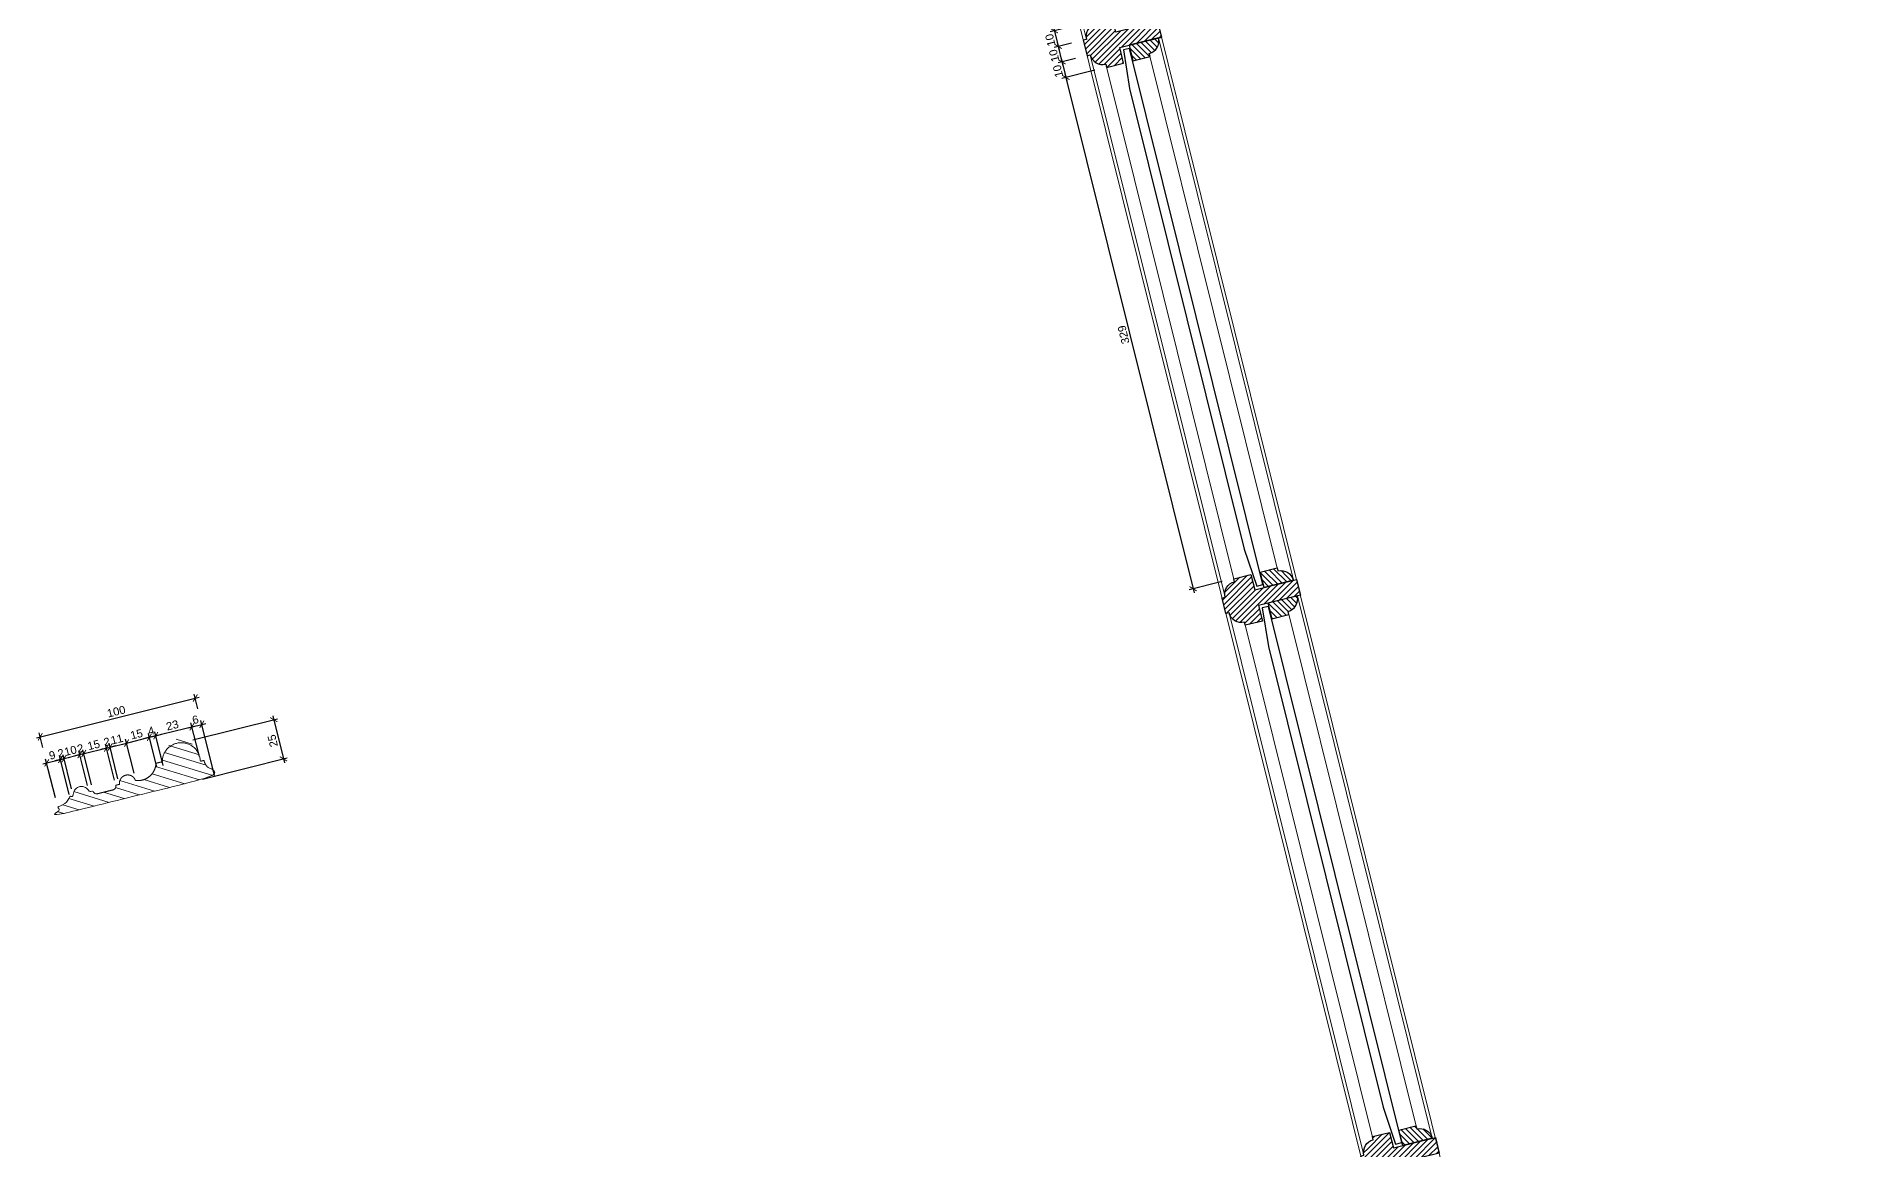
# Model space of a CAD drawing. Header units: inches. Extents: x 122939 to 389145, y 29603 to 574065.
# Drawn here: x 320441 to 321575, y 502573 to 503269 of the extents above; entities that cross this region are included whole.
import ezdxf

# ---------------------------------------------------------------- set-up
doc = ezdxf.new("R2010")
doc.units = ezdxf.units.IN
doc.header["$MEASUREMENT"] = 0
doc.layers.add('CQ Gypsum Hatch', color=8, linetype='Continuous', lineweight=20)
for name, color, linetype in [('DA-ANNO-DIMENSION', 1, 'Continuous'), ('DETAIL', 1, 'Continuous'), ('gypsum', 31, 'Continuous')]:
    doc.layers.add(name, color=color, linetype=linetype)
doc.styles.add('DA-dim', font='arial.ttf')
doc.dimstyles.new('DA-2', dxfattribs={"dimtxt": 5, "dimasz": 3.75, "dimexe": 2.5, "dimexo": 7.5, "dimgap": 1.25, "dimtad": 1, "dimdec": 0, "dimdsep": 46, "dimtxsty": 'DA-dim', "dimblk": 'ARCHTICK', "dimcen": 5, "dimdle": 2.5, "dimadec": 0, "dimazin": 0, "dimtfac": 1, "dimtdec": 0, "dimtix": 1, "dimtmove": 2, "dimatfit": 3, "dimfxl": 1, "dimarcsym": 0})
pattern_1 = [(135, (-5401.4015, -482.27), (-1.767766953, -1.767766953), [])]

# ---------------------------------------------------------------- blocks, each defined once
blk = doc.blocks.new('_ARCHTICK')
at = {"color": 0, "linetype": 'ByBlock', "const_width": 0.15}
blk.add_lwpolyline([(-0.5, -0.5), (0.5, 0.5)], dxfattribs=at)
blk = doc.blocks.new('*D534')
at = {"layer": 'DA-ANNO-DIMENSION', "color": 0, "lineweight": -2, "transparency": 16777216}
for p, q in [((320444.7, 502814.4), (320458.3, 502817.8)), ((320452.6, 502793.2), (320446.5, 502817.4)), ((320461.3, 502795.3), (320455.2, 502819.6))]:
    blk.add_line(p, q, dxfattribs=at)
at = {"layer": 'Defpoints', "color": 0, "transparency": 16777216}
for p in [(320455.8, 502817.2), (320454.4, 502785.9, 0), (320463.1, 502788.1)]:
    blk.add_point(p, dxfattribs=at)
at = {"layer": 'DA-ANNO-DIMENSION', "color": 0, "lineweight": -2, "transparency": 16777216, "xscale": 3.75, "yscale": 3.75, "zscale": 3.75}
for p, rotation in [((320447.2, 502815), 193.9714232843938), ((320455.8, 502817.2), 13.9714232843938)]:
    blk.add_blockref('_ARCHTICK', p, dxfattribs=dict(at, rotation=rotation))
at = {"layer": 'DA-ANNO-DIMENSION', "color": 0, "transparency": 16777216, "insert": (320450.6, 502819.8), "char_height": 5, "attachment_point": 5, "rotation": 13.9714, "style": 'DA-dim'}
blk.add_mtext('9', dxfattribs=at)
blk = doc.blocks.new('*D535')
at = {"layer": 'DA-ANNO-DIMENSION', "color": 0, "lineweight": -2, "transparency": 16777216}
for p, q in [((320455.8, 502817.2), (320452.2, 502816.3)), ((320461.3, 502795.3), (320455.2, 502819.6)), ((320455.8, 502817.2), (320458, 502817.7)), ((320462.7, 502798.7), (320457.4, 502820.1)), ((320458, 502817.7), (320461.6, 502818.6))]:
    blk.add_line(p, q, dxfattribs=at)
at = {"layer": 'Defpoints', "color": 0, "transparency": 16777216}
for p in [(320458, 502817.7), (320464.5, 502791.4), (320463.1, 502788.1)]:
    blk.add_point(p, dxfattribs=at)
at = {"layer": 'DA-ANNO-DIMENSION', "color": 0, "lineweight": -2, "transparency": 16777216, "xscale": 3.75, "yscale": 3.75, "zscale": 3.75}
for p, rotation in [((320455.8, 502817.2), 13.97142328439378), ((320458, 502817.7), 193.9714232843938)]:
    blk.add_blockref('_ARCHTICK', p, dxfattribs=dict(at, rotation=rotation))
at = {"layer": 'DA-ANNO-DIMENSION', "color": 0, "transparency": 16777216, "insert": (320456, 502821.1), "char_height": 5, "attachment_point": 5, "rotation": 13.9714, "style": 'DA-dim'}
blk.add_mtext('2', dxfattribs=at)
blk = doc.blocks.new('*D536')
at = {"layer": 'DA-ANNO-DIMENSION', "color": 0, "lineweight": -2, "transparency": 16777216}
for p, q in [((320455.6, 502817.1), (320470.4, 502820.8)), ((320462.7, 502798.7), (320457.4, 502820.1)), ((320472.7, 502800.9), (320467.3, 502822.6))]:
    blk.add_line(p, q, dxfattribs=at)
at = {"layer": 'Defpoints', "color": 0, "transparency": 16777216}
for p in [(320467.9, 502820.2), (320464.5, 502791.4), (320474.6, 502793.6)]:
    blk.add_point(p, dxfattribs=at)
at = {"layer": 'DA-ANNO-DIMENSION', "color": 0, "lineweight": -2, "transparency": 16777216, "xscale": 3.75, "yscale": 3.75, "zscale": 3.75}
for p, rotation in [((320458, 502817.7), 193.9714232843938), ((320467.9, 502820.2), 13.9714232843938)]:
    blk.add_blockref('_ARCHTICK', p, dxfattribs=dict(at, rotation=rotation))
at = {"layer": 'DA-ANNO-DIMENSION', "color": 0, "transparency": 16777216, "insert": (320462, 502822.6), "char_height": 5, "attachment_point": 5, "rotation": 13.9714, "style": 'DA-dim'}
blk.add_mtext('10', dxfattribs=at)
blk = doc.blocks.new('*D537')
at = {"layer": 'DA-ANNO-DIMENSION', "color": 0, "lineweight": -2, "transparency": 16777216}
for p, q in [((320467.9, 502820.2), (320464.3, 502819.3)), ((320472.7, 502800.9), (320467.3, 502822.6)), ((320467.9, 502820.2), (320470.3, 502820.8)), ((320475.2, 502801.2), (320469.7, 502823.2)), ((320470.3, 502820.8), (320474, 502821.7))]:
    blk.add_line(p, q, dxfattribs=at)
at = {"layer": 'Defpoints', "color": 0, "transparency": 16777216}
for p in [(320470.3, 502820.8), (320474.6, 502793.6), (320477, 502793.9)]:
    blk.add_point(p, dxfattribs=at)
at = {"layer": 'DA-ANNO-DIMENSION', "color": 0, "lineweight": -2, "transparency": 16777216, "xscale": 3.75, "yscale": 3.75, "zscale": 3.75}
for p, rotation in [((320470.3, 502820.8), 193.9714232843938), ((320467.9, 502820.2), 13.97142328439378)]:
    blk.add_blockref('_ARCHTICK', p, dxfattribs=dict(at, rotation=rotation))
at = {"layer": 'DA-ANNO-DIMENSION', "color": 0, "transparency": 16777216, "insert": (320468.2, 502824.1), "char_height": 5, "attachment_point": 5, "rotation": 13.9714, "style": 'DA-dim'}
blk.add_mtext('2', dxfattribs=at)
blk = doc.blocks.new('*D538')
at = {"layer": 'DA-ANNO-DIMENSION', "color": 0, "lineweight": -2, "transparency": 16777216}
for p, q in [((320467.9, 502820.2), (320486.9, 502824.9)), ((320489.5, 502804.3), (320483.9, 502826.7)), ((320475.2, 502801.2), (320469.7, 502823.2))]:
    blk.add_line(p, q, dxfattribs=at)
at = {"layer": 'Defpoints', "color": 0, "transparency": 16777216}
for p in [(320484.5, 502824.3), (320477, 502793.9), (320491.3, 502797)]:
    blk.add_point(p, dxfattribs=at)
at = {"layer": 'DA-ANNO-DIMENSION', "color": 0, "lineweight": -2, "transparency": 16777216, "xscale": 3.75, "yscale": 3.75, "zscale": 3.75}
for p, rotation in [((320470.3, 502820.8), 193.9714232843938), ((320484.5, 502824.3), 13.9714232843938)]:
    blk.add_blockref('_ARCHTICK', p, dxfattribs=dict(at, rotation=rotation))
at = {"layer": 'DA-ANNO-DIMENSION', "color": 0, "transparency": 16777216, "insert": (320476.5, 502826.2), "char_height": 5, "attachment_point": 5, "rotation": 13.9714, "style": 'DA-dim'}
blk.add_mtext('15', dxfattribs=at)
blk = doc.blocks.new('*D539')
at = {"layer": 'DA-ANNO-DIMENSION', "color": 0, "lineweight": -2, "transparency": 16777216}
for p, q in [((320484.5, 502824.3), (320480.9, 502823.4)), ((320489.5, 502804.3), (320483.9, 502826.7)), ((320484.5, 502824.3), (320486.8, 502824.9)), ((320491.7, 502805), (320486.2, 502827.3)), ((320486.8, 502824.9), (320490.4, 502825.8))]:
    blk.add_line(p, q, dxfattribs=at)
at = {"layer": 'Defpoints', "color": 0, "transparency": 16777216}
for p in [(320486.8, 502824.9), (320491.3, 502797), (320493.5, 502797.7)]:
    blk.add_point(p, dxfattribs=at)
at = {"layer": 'DA-ANNO-DIMENSION', "color": 0, "lineweight": -2, "transparency": 16777216, "xscale": 3.75, "yscale": 3.75, "zscale": 3.75}
for p, rotation in [((320484.5, 502824.3), 13.97142328439378), ((320486.8, 502824.9), 193.9714232843938)]:
    blk.add_blockref('_ARCHTICK', p, dxfattribs=dict(at, rotation=rotation))
at = {"layer": 'DA-ANNO-DIMENSION', "color": 0, "transparency": 16777216, "insert": (320484.7, 502828.2), "char_height": 5, "attachment_point": 5, "rotation": 13.9714, "style": 'DA-dim'}
blk.add_mtext('2', dxfattribs=at)
blk = doc.blocks.new('*D540')
at = {"layer": 'DA-ANNO-DIMENSION', "color": 0, "lineweight": -2, "transparency": 16777216}
for p, q in [((320484.3, 502824.3), (320499.5, 502828)), ((320491.7, 502805), (320486.2, 502827.3)), ((320501.8, 502808.6), (320496.5, 502829.9))]:
    blk.add_line(p, q, dxfattribs=at)
at = {"layer": 'Defpoints', "color": 0, "transparency": 16777216}
for p in [(320497.1, 502827.4), (320503.6, 502801.3), (320493.5, 502797.7)]:
    blk.add_point(p, dxfattribs=at)
at = {"layer": 'DA-ANNO-DIMENSION', "color": 0, "lineweight": -2, "transparency": 16777216, "xscale": 3.75, "yscale": 3.75, "zscale": 3.75}
for p, rotation in [((320486.8, 502824.9), 193.9714232843938), ((320497.1, 502827.4), 13.9714232843938)]:
    blk.add_blockref('_ARCHTICK', p, dxfattribs=dict(at, rotation=rotation))
at = {"layer": 'DA-ANNO-DIMENSION', "color": 0, "transparency": 16777216, "insert": (320491, 502829.8), "char_height": 5, "attachment_point": 5, "rotation": 13.9714, "style": 'DA-dim'}
blk.add_mtext('11', dxfattribs=at)
blk = doc.blocks.new('*D541')
at = {"layer": 'DA-ANNO-DIMENSION', "color": 0, "lineweight": -2, "transparency": 16777216}
for p, q in [((320494.7, 502826.8), (320513.7, 502831.6)), ((320501.8, 502808.6), (320496.5, 502829.9)), ((320515.9, 502812.4), (320510.7, 502833.4))]:
    blk.add_line(p, q, dxfattribs=at)
at = {"layer": 'Defpoints', "color": 0, "transparency": 16777216}
for p in [(320511.3, 502831), (320503.6, 502801.3), (320517.8, 502805.1)]:
    blk.add_point(p, dxfattribs=at)
at = {"layer": 'DA-ANNO-DIMENSION', "color": 0, "lineweight": -2, "transparency": 16777216, "xscale": 3.75, "yscale": 3.75, "zscale": 3.75}
for p, rotation in [((320497.1, 502827.4), 193.9714232843938), ((320511.3, 502831), 13.9714232843938)]:
    blk.add_blockref('_ARCHTICK', p, dxfattribs=dict(at, rotation=rotation))
at = {"layer": 'DA-ANNO-DIMENSION', "color": 0, "transparency": 16777216, "insert": (320503.3, 502832.9), "char_height": 5, "attachment_point": 5, "rotation": 13.9714, "style": 'DA-dim'}
blk.add_mtext('15', dxfattribs=at)
blk = doc.blocks.new('*D542')
at = {"layer": 'DA-ANNO-DIMENSION', "color": 0, "lineweight": -2, "transparency": 16777216}
for p, q in [((320511.3, 502831), (320507.7, 502830.1)), ((320515.9, 502812.4), (320510.7, 502833.4)), ((320511.3, 502831), (320515.3, 502832)), ((320519.9, 502813.3), (320514.7, 502834.4)), ((320515.3, 502832), (320518.9, 502832.9))]:
    blk.add_line(p, q, dxfattribs=at)
at = {"layer": 'Defpoints', "color": 0, "transparency": 16777216}
for p in [(320515.3, 502832), (320517.8, 502805.1), (320521.7, 502806)]:
    blk.add_point(p, dxfattribs=at)
at = {"layer": 'DA-ANNO-DIMENSION', "color": 0, "lineweight": -2, "transparency": 16777216, "xscale": 3.75, "yscale": 3.75, "zscale": 3.75}
for p, rotation in [((320511.3, 502831), 13.97142328439378), ((320515.3, 502832), 193.9714232843938)]:
    blk.add_blockref('_ARCHTICK', p, dxfattribs=dict(at, rotation=rotation))
at = {"layer": 'DA-ANNO-DIMENSION', "color": 0, "transparency": 16777216, "insert": (320512.4, 502835.1), "char_height": 5, "attachment_point": 5, "rotation": 13.9714, "style": 'DA-dim'}
blk.add_mtext('4', dxfattribs=at)
blk = doc.blocks.new('*D543')
at = {"layer": 'DA-ANNO-DIMENSION', "color": 0, "lineweight": -2, "transparency": 16777216}
for p, q in [((320512.9, 502831.4), (320540.4, 502838.2)), ((320542.6, 502818.9), (320537.3, 502840)), ((320519.9, 502813.3), (320514.7, 502834.4))]:
    blk.add_line(p, q, dxfattribs=at)
at = {"layer": 'Defpoints', "color": 0, "transparency": 16777216}
for p in [(320537.9, 502837.6), (320521.7, 502806), (320544.4, 502811.6)]:
    blk.add_point(p, dxfattribs=at)
at = {"layer": 'DA-ANNO-DIMENSION', "color": 0, "lineweight": -2, "transparency": 16777216, "xscale": 3.75, "yscale": 3.75, "zscale": 3.75}
for p, rotation in [((320537.9, 502837.6), 13.9714232843938), ((320515.3, 502832), 193.9714232843938)]:
    blk.add_blockref('_ARCHTICK', p, dxfattribs=dict(at, rotation=rotation))
at = {"layer": 'DA-ANNO-DIMENSION', "color": 0, "transparency": 16777216, "insert": (320525.7, 502838.5), "char_height": 5, "attachment_point": 5, "rotation": 13.9714, "style": 'DA-dim'}
blk.add_mtext('23', dxfattribs=at)
blk = doc.blocks.new('*D544')
at = {"layer": 'DA-ANNO-DIMENSION', "color": 0, "lineweight": -2, "transparency": 16777216}
for p, q in [((320535.5, 502837), (320546.5, 502839.7)), ((320542.6, 502818.9), (320537.3, 502840)), ((320552.1, 502807.1), (320543.5, 502841.5))]:
    blk.add_line(p, q, dxfattribs=at)
at = {"layer": 'Defpoints', "color": 0, "transparency": 16777216}
for p in [(320544.1, 502839.1), (320544.4, 502811.6), (320553.9, 502799.8)]:
    blk.add_point(p, dxfattribs=at)
at = {"layer": 'DA-ANNO-DIMENSION', "color": 0, "lineweight": -2, "transparency": 16777216, "xscale": 3.75, "yscale": 3.75, "zscale": 3.75}
for p, rotation in [((320537.9, 502837.6), 193.9714232843938), ((320544.1, 502839.1), 13.9714232843938)]:
    blk.add_blockref('_ARCHTICK', p, dxfattribs=dict(at, rotation=rotation))
at = {"layer": 'DA-ANNO-DIMENSION', "color": 0, "transparency": 16777216, "insert": (320540.1, 502842), "char_height": 5, "attachment_point": 5, "rotation": 13.9714, "style": 'DA-dim'}
blk.add_mtext('6', dxfattribs=at)
blk = doc.blocks.new('*D545')
at = {"layer": 'DA-ANNO-DIMENSION', "color": 0, "lineweight": -2, "transparency": 16777216}
for p, q in [((320541.7, 502848.8), (320539.4, 502857.9)), ((320440.7, 502830.7), (320542.5, 502856.1)), ((320444.7, 502824.7), (320442.5, 502833.8))]:
    blk.add_line(p, q, dxfattribs=at)
at = {"layer": 'Defpoints', "color": 0, "transparency": 16777216}
for p in [(320540, 502855.5), (320543.5, 502841.5), (320446.5, 502817.4)]:
    blk.add_point(p, dxfattribs=at)
at = {"layer": 'DA-ANNO-DIMENSION', "color": 0, "lineweight": -2, "transparency": 16777216, "xscale": 3.75, "yscale": 3.75, "zscale": 3.75}
for p, rotation in [((320540, 502855.5), 13.9714232829857), ((320443.1, 502831.3), 193.9714232829857)]:
    blk.add_blockref('_ARCHTICK', p, dxfattribs=dict(at, rotation=rotation))
at = {"layer": 'DA-ANNO-DIMENSION', "color": 0, "transparency": 16777216, "insert": (320490.6, 502847.1), "char_height": 5, "attachment_point": 5, "rotation": 13.9714, "style": 'DA-dim'}
blk.add_mtext('100', dxfattribs=at)
blk = doc.blocks.new('*D743')
at = {"layer": 'DA-ANNO-DIMENSION', "color": 0, "lineweight": -2, "transparency": 16777216}
for p, q in [((320538.4, 502829.4), (320591.4, 502842.6)), ((320588.4, 502844.4), (320595.7, 502815)), ((320544.5, 502804.9), (320597.5, 502818.1))]:
    blk.add_line(p, q, dxfattribs=at)
at = {"layer": 'Defpoints', "color": 0, "transparency": 16777216}
for p in [(320531.2, 502827.6, 0), (320595.1, 502817.5), (320537.3, 502803.1, 0)]:
    blk.add_point(p, dxfattribs=at)
at = {"layer": 'DA-ANNO-DIMENSION', "color": 0, "lineweight": -2, "transparency": 16777216, "xscale": 3.75, "yscale": 3.75, "zscale": 3.75}
for p, rotation in [((320589, 502842), 103.9714232829857), ((320595.1, 502817.5), 283.9714232829857)]:
    blk.add_blockref('_ARCHTICK', p, dxfattribs=dict(at, rotation=rotation))
at = {"layer": 'DA-ANNO-DIMENSION', "color": 0, "transparency": 16777216, "insert": (320588.4, 502828.8), "char_height": 5, "attachment_point": 5, "rotation": 103.9714, "style": 'DA-dim'}
blk.add_mtext('25', dxfattribs=at)
blk = doc.blocks.new('*D748')
at = {"layer": 'Defpoints', "color": 0, "transparency": 16777216}
for p in [(321102.2, 503278.6, 0), (321094.9, 503266.5, 0), (321079.2, 503262.6)]:
    blk.add_point(p, dxfattribs=at)
at = {"layer": 'DETAIL', "color": 0, "lineweight": -2, "transparency": 16777216}
for p, q in [((321094.9, 503276.8), (321074.3, 503271.7)), ((321076.2, 503274.7), (321079.8, 503260.2)), ((321087.6, 503264.7), (321076.8, 503262))]:
    blk.add_line(p, q, dxfattribs=at)
at = {"layer": 'DETAIL', "color": 0, "lineweight": -2, "transparency": 16777216, "xscale": 3.75, "yscale": 3.75, "zscale": 3.75}
for p, rotation in [((321076.8, 503272.3), 103.9714232829857), ((321079.2, 503262.6), 283.9714232829857)]:
    blk.add_blockref('_ARCHTICK', p, dxfattribs=dict(at, rotation=rotation))
at = {"layer": 'DETAIL', "color": 0, "transparency": 16777216, "insert": (321074.3, 503266.5), "char_height": 5, "attachment_point": 5, "rotation": 103.9714, "style": 'DA-dim'}
blk.add_mtext('10', dxfattribs=at)
blk = doc.blocks.new('*D749')
at = {"layer": 'Defpoints', "color": 0, "transparency": 16777216}
for p in [(321094.9, 503266.5, 0), (321097.3, 503256.8, 0), (321081.6, 503252.9)]:
    blk.add_point(p, dxfattribs=at)
at = {"layer": 'DETAIL', "color": 0, "lineweight": -2, "transparency": 16777216}
for p, q in [((321087.6, 503264.7), (321076.8, 503262)), ((321078.6, 503265), (321082.2, 503250.5)), ((321090, 503255), (321079.2, 503252.3))]:
    blk.add_line(p, q, dxfattribs=at)
at = {"layer": 'DETAIL', "color": 0, "lineweight": -2, "transparency": 16777216, "xscale": 3.75, "yscale": 3.75, "zscale": 3.75}
for p, rotation in [((321079.2, 503262.6), 103.9714232829857), ((321081.6, 503252.9), 283.9714232829857)]:
    blk.add_blockref('_ARCHTICK', p, dxfattribs=dict(at, rotation=rotation))
at = {"layer": 'DETAIL', "color": 0, "transparency": 16777216, "insert": (321076.7, 503256.8), "char_height": 5, "attachment_point": 5, "rotation": 103.9714, "style": 'DA-dim'}
blk.add_mtext('10', dxfattribs=at)
blk = doc.blocks.new('*D750')
at = {"layer": 'Defpoints', "color": 0, "transparency": 16777216}
for p in [(321097.3, 503256.8, 0), (321084, 503243.2), (321109.4, 503249.5, 0)]:
    blk.add_point(p, dxfattribs=at)
at = {"layer": 'DETAIL', "color": 0, "lineweight": -2, "transparency": 16777216}
for p, q in [((321090, 503255), (321079.2, 503252.3)), ((321081, 503255.3), (321084.6, 503240.8)), ((321102.2, 503247.7), (321081.6, 503242.6))]:
    blk.add_line(p, q, dxfattribs=at)
at = {"layer": 'DETAIL', "color": 0, "lineweight": -2, "transparency": 16777216, "xscale": 3.75, "yscale": 3.75, "zscale": 3.75}
for p, rotation in [((321081.6, 503252.9), 103.9714232829857), ((321084, 503243.2), 283.9714232829857)]:
    blk.add_blockref('_ARCHTICK', p, dxfattribs=dict(at, rotation=rotation))
at = {"layer": 'DETAIL', "color": 0, "transparency": 16777216, "insert": (321079.1, 503247.1), "char_height": 5, "attachment_point": 5, "rotation": 103.9714, "style": 'DA-dim'}
blk.add_mtext('10', dxfattribs=at)
blk = doc.blocks.new('*D751')
at = {"layer": 'Defpoints', "color": 0, "transparency": 16777216}
for p in [(321109.4, 503249.5, 0), (321188.9, 502930.1, 0), (321163.5, 502923.8)]:
    blk.add_point(p, dxfattribs=at)
at = {"layer": 'DETAIL', "color": 0, "lineweight": -2, "transparency": 16777216}
for p, q in [((321102.2, 503247.7), (321081.6, 503242.6)), ((321083.4, 503245.6), (321164.1, 502921.3)), ((321181.6, 502928.3), (321161.1, 502923.2))]:
    blk.add_line(p, q, dxfattribs=at)
at = {"layer": 'DETAIL', "color": 0, "lineweight": -2, "transparency": 16777216, "xscale": 3.75, "yscale": 3.75, "zscale": 3.75}
for p, rotation in [((321084, 503243.2), 103.9714232829857), ((321163.5, 502923.8), 283.9714232829857)]:
    blk.add_blockref('_ARCHTICK', p, dxfattribs=dict(at, rotation=rotation))
at = {"layer": 'DETAIL', "color": 0, "transparency": 16777216, "insert": (321120.1, 503082.5), "char_height": 5, "attachment_point": 5, "rotation": 103.9714, "style": 'DA-dim'}
blk.add_mtext('329', dxfattribs=at)

msp = doc.modelspace()

# ---------------------------------------------------------------- hatches: boundary and pattern name
at = {"lineweight": 0}
h = msp.add_hatch(dxfattribs=at)
h.set_pattern_fill('ANSI31', color=8, scale=20)
h.set_pattern_definition([(45, (-5153.9015, -370.61), (-1.767766953, 1.767766953), [])])
edge = h.paths.add_edge_path()
edge.add_line((321143.905, 503268.383), (321117.704, 503261.864))
edge.add_line((321117.704, 503261.864), (321120.118, 503252.16))
edge.add_line((321120.118, 503252.16), (321109.443, 503249.504))
edge.add_line((321109.443, 503249.504), (321108.961, 503251.445))
edge.add_arc((321107.029, 503259.208), 8, -166.028577, -76.028577, ccw=False)
edge.add_line((321099.266, 503257.277), (321097.325, 503256.794))
edge.add_line((321097.325, 503256.794), (321094.911, 503266.498))
edge.add_line((321094.911, 503266.498), (321096.851, 503266.981))
edge.add_arc((321104.615, 503268.913), 8, -256.028577, -166.028577, ccw=False)
edge.add_line((321102.683, 503276.676), (321102.2, 503278.617))
edge.add_line((321102.2, 503278.617), (321112.875, 503281.272))
edge.add_line((321112.875, 503281.272), (321115.289, 503271.568))
edge.add_line((321115.289, 503271.568), (321141.491, 503278.087))
edge.add_line((321141.491, 503278.087), (321143.905, 503268.383))
h = msp.add_hatch(dxfattribs=at)
h.set_pattern_fill('ANSI31', color=8, scale=20, angle=90)
h.set_pattern_definition([(135, (-5153.9015, -370.61), (-1.767766953, -1.767766953), [])])
edge = h.paths.add_edge_path()
edge.add_line((321141.964, 503267.9), (321123.526, 503263.313))
edge.add_line((321123.526, 503263.313), (321125.941, 503253.609))
edge.add_line((321125.941, 503253.609), (321136.615, 503256.264))
edge.add_line((321136.615, 503256.264), (321136.132, 503258.205))
edge.add_arc((321134.201, 503265.969), 8, -76.028577, 13.971423)
h = msp.add_hatch(dxfattribs=at)
h.set_pattern_fill('ANSI31', color=8, scale=20, angle=90)
h.set_pattern_definition(pattern_1)
edge = h.paths.add_edge_path()
edge.add_line((321226.265, 502929.07), (321207.827, 502924.482))
edge.add_line((321207.827, 502924.482), (321205.412, 502934.186))
edge.add_line((321205.412, 502934.186), (321216.087, 502936.842))
edge.add_line((321216.087, 502936.842), (321216.57, 502934.901))
edge.add_arc((321218.501, 502927.138), 8, 13.971423, 103.971423, ccw=False)
h = msp.add_hatch(dxfattribs=at)
h.set_pattern_fill('ANSI31', color=8, scale=20)
h.set_pattern_definition([(45, (-5401.4015, -482.27), (-1.767766953, 1.767766953), [])])
edge = h.paths.add_edge_path()
edge.add_line((321230.62, 502919.848), (321204.419, 502913.329))
edge.add_line((321204.419, 502913.329), (321206.833, 502903.625))
edge.add_line((321206.833, 502903.625), (321196.158, 502900.969))
edge.add_line((321196.158, 502900.969), (321195.675, 502902.91))
edge.add_arc((321193.744, 502910.674), 8, 193.971423, 283.971423, ccw=False)
edge.add_line((321185.981, 502908.742), (321184.04, 502908.259))
edge.add_line((321184.04, 502908.259), (321181.625, 502917.963))
edge.add_line((321181.625, 502917.963), (321183.566, 502918.446))
edge.add_arc((321191.33, 502920.378), 8, 103.971423, 193.971423, ccw=False)
edge.add_line((321189.398, 502928.141), (321188.915, 502930.082))
edge.add_line((321188.915, 502930.082), (321199.59, 502932.738))
edge.add_line((321199.59, 502932.738), (321202.004, 502923.034))
edge.add_line((321202.004, 502923.034), (321228.205, 502929.552))
edge.add_line((321228.205, 502929.552), (321230.62, 502919.848))
h = msp.add_hatch(dxfattribs=at)
h.set_pattern_fill('ANSI31', color=8, scale=20, angle=90)
h.set_pattern_definition(pattern_1)
edge = h.paths.add_edge_path()
edge.add_line((321228.679, 502919.365), (321210.241, 502914.778))
edge.add_line((321210.241, 502914.778), (321212.655, 502905.074))
edge.add_line((321212.655, 502905.074), (321223.33, 502907.73))
edge.add_line((321223.33, 502907.73), (321222.847, 502909.671))
edge.add_arc((321220.916, 502917.434), 8, 283.971423, 373.971423)
h = msp.add_hatch(dxfattribs=at)
h.set_pattern_fill('ANSI31', color=8, scale=20, angle=90)
h.set_pattern_definition([(135, (-5401.4015, -841.43), (-1.767766953, -1.767766953), [])])
edge = h.paths.add_edge_path()
edge.add_line((321312.979, 502580.535), (321294.541, 502575.948))
edge.add_line((321294.541, 502575.948), (321292.127, 502585.652))
edge.add_line((321292.127, 502585.652), (321302.802, 502588.308))
edge.add_line((321302.802, 502588.308), (321303.285, 502586.367))
edge.add_arc((321305.216, 502578.603), 8, 13.971423, 103.971423, ccw=False)
h = msp.add_hatch(dxfattribs=at)
h.set_pattern_fill('ANSI31', color=8, scale=20)
h.set_pattern_definition([(45, (-5401.4015, -841.43), (-1.767766953, 1.767766953), [])])
edge = h.paths.add_edge_path()
edge.add_line((321317.335, 502571.314), (321291.133, 502564.795))
edge.add_line((321291.133, 502564.795), (321293.548, 502555.091))
edge.add_line((321293.548, 502555.091), (321282.873, 502552.435))
edge.add_line((321282.873, 502552.435), (321282.39, 502554.376))
edge.add_arc((321280.459, 502562.139), 8, 193.971423, 283.971423, ccw=False)
edge.add_line((321272.695, 502560.207), (321270.755, 502559.725))
edge.add_line((321270.755, 502559.725), (321268.34, 502569.429))
edge.add_line((321268.34, 502569.429), (321270.281, 502569.912))
edge.add_arc((321278.044, 502571.843), 8, 103.971423, 193.971423, ccw=False)
edge.add_line((321276.113, 502579.606), (321275.63, 502581.547))
edge.add_line((321275.63, 502581.547), (321286.305, 502584.203))
edge.add_line((321286.305, 502584.203), (321288.719, 502574.499))
edge.add_line((321288.719, 502574.499), (321314.92, 502581.018))
edge.add_line((321314.92, 502581.018), (321317.335, 502571.314))
at = {"layer": 'CQ Gypsum Hatch'}
h = msp.add_hatch(dxfattribs=at)
h.set_pattern_fill('ANSI31', color=256, scale=40, angle=283.971423, style=0)
h.set_pattern_definition([(342.9428466, (252734.533, 457684.5287), (1.46662744, 4.78006317), [])])
edge = h.paths.add_edge_path()
edge.add_spline(control_points=[(320543.166, 502815.992), (320543.015, 502822.89), (320539.963, 502829.457), (320527.85, 502829.794), (320524.258, 502827.533), (320519.408, 502822.626), (320519.411, 502815.726), (320518.083, 502815.396), (320516.754, 502815.065), (320515.426, 502814.735), (320515.305, 502811.507), (320513.877, 502808.609), (320511.392, 502806.546), (320508.906, 502804.484), (320505.794, 502803.615), (320502.6, 502804.092), (320501.651, 502806.696), (320499.203, 502807.998), (320496.513, 502807.328), (320493.823, 502806.659), (320492.271, 502804.362), (320492.653, 502801.617), (320491.884, 502801.426), (320491.115, 502801.234), (320490.346, 502801.043), (320490.5, 502800.423), (320490.406, 502799.791), (320490.076, 502799.243), (320489.747, 502798.696), (320489.233, 502798.316), (320488.613, 502798.161), (320485.384, 502797.358), (320482.156, 502796.555), (320478.927, 502795.752), (320478.307, 502795.597), (320477.675, 502795.692), (320477.127, 502796.021), (320476.58, 502796.351), (320476.2, 502796.865), (320476.046, 502797.485), (320475.276, 502797.294), (320474.507, 502797.102), (320473.738, 502796.911), (320472.789, 502799.515), (320470.342, 502800.817), (320467.652, 502800.148), (320464.962, 502799.479), (320463.41, 502797.182), (320463.792, 502794.436), (320463.023, 502794.245), (320462.254, 502794.054), (320461.485, 502793.862), (320460.196, 502790.565), (320457.536, 502788.23), (320454.101, 502787.377), (320454.492, 502785.806), (320454.883, 502784.235), (320455.273, 502782.665), (320487.621, 502790.713), (320519.968, 502798.761), (320552.315, 502806.809), (320551.946, 502808.292), (320551.577, 502809.776), (320551.208, 502811.26), (320548.742, 502810.646), (320546.345, 502812.839), (320545.421, 502816.553), (320544.67, 502816.366), (320543.918, 502816.179), (320543.166, 502815.992)], knot_values=[0, 0, 0, 0, 1.56006464, 1.56006464, 1.56006464, 3.12012928, 3.12012928, 3.12012928, 7.22659855, 7.22659855, 7.22659855, 8.06731405, 8.06731405, 8.06731405, 8.90802956, 8.90802956, 8.90802956, 10.37333446, 10.37333446, 10.37333446, 11.83863935, 11.83863935, 11.83863935, 12.83863935, 12.83863935, 12.83863935, 13.62403752, 13.62403752, 13.62403752, 14.40943568, 14.40943568, 14.40943568, 15.40943568, 15.40943568, 15.40943568, 16.19483384, 16.19483384, 16.19483384, 16.98023201, 16.98023201, 16.98023201, 17.98023201, 17.98023201, 17.98023201, 19.4455369, 19.4455369, 19.4455369, 20.9108418, 20.9108418, 20.9108418, 21.9108418, 21.9108418, 21.9108418, 22.86569057, 22.86569057, 22.86569057, 23.86569057, 23.86569057, 23.86569057, 24.86569057, 24.86569057, 24.86569057, 25.86569057, 25.86569057, 25.86569057, 27.4364869, 27.4364869, 27.4364869, 28.4364869, 28.4364869, 28.4364869, 28.4364869], weights=[1, 0.80726054, 0.80726054, 1, 0.80726054, 0.80726054, 1, 1, 1, 1, 0.941962, 0.941962, 1, 0.941962, 0.941962, 1, 0.8289353, 0.8289353, 1, 0.8289353, 0.8289353, 1, 1, 1, 1, 0.94925302, 0.94925302, 1, 0.94925302, 0.94925302, 1, 1, 1, 1, 0.94925302, 0.94925302, 1, 0.94925302, 0.94925302, 1, 1, 1, 1, 0.8289353, 0.8289353, 1, 0.8289353, 0.8289353, 1, 1, 1, 1, 0.92545423, 0.92545423, 1, 1, 1, 1, 1, 1, 1, 1, 1, 1, 0.80473785, 0.80473785, 1, 1, 1, 1], degree=3, periodic=0)

# ---------------------------------------------------------------- linework, layer by layer
at = {"color": 8, "lineweight": 0}
for p, q in [((321575.065, 501535.414, 0.001), (321057.19, 503616.918, 0.001)), ((321528.485, 501523.825, 0.001), (321010.61, 503605.329, 0.001)), ((321012.551, 503605.812, 0.001), (321096.851, 503266.981, 0.001)), ((321141.964, 503267.9, 0.001), (321226.265, 502929.07, 0.001)), ((321099.266, 503257.277, 0.001), (321183.566, 502918.446, 0.001)), ((321136.132, 503258.205, 0.001), (321216.57, 502934.901, 0.001)), ((321108.961, 503251.445, 0.001), (321189.398, 502928.141, 0.001)), ((321228.679, 502919.365, 0.001), (321312.979, 502580.535, 0.001)), ((321185.981, 502908.742, 0.001), (321270.281, 502569.912, 0.001)), ((321195.675, 502902.91, 0.001), (321276.113, 502579.606, 0.001)), ((321222.847, 502909.671, 0.001), (321303.285, 502586.367, 0.001))]:
    msp.add_line(p, q, dxfattribs=at)
at = {"color": 3, "lineweight": -2, "elevation": 0.001}
msp.add_lwpolyline([(321141.491, 503278.087), (321115.289, 503271.568), (321112.875, 503281.272), (321102.2, 503278.617), (321102.683, 503276.676, 0.41421356), (321096.851, 503266.981), (321094.911, 503266.498), (321097.325, 503256.794), (321099.266, 503257.277, 0.41421356), (321108.961, 503251.445), (321109.443, 503249.504), (321120.118, 503252.16), (321117.704, 503261.864), (321143.905, 503268.383)], format="xyb", close=True, dxfattribs=at)
msp.add_lwpolyline([(321141.964, 503267.9), (321123.526, 503263.313), (321125.941, 503253.609), (321136.615, 503256.264), (321136.132, 503258.205, 0.41421356), (321141.964, 503267.9, -1)], format="xyb", dxfattribs=at)
at = {"color": 3, "elevation": 0.001}
for points in [[(321195.505, 502948.465), (321203.3, 502925.417), (321207.181, 502926.383), (321123.847, 503261.332), (321119.965, 503260.366), (321123.879, 503236.352)], [(321282.219, 502599.93), (321290.015, 502576.882), (321293.896, 502577.848), (321210.562, 502912.797), (321206.68, 502911.831), (321210.593, 502887.818)]]:
    msp.add_lwpolyline(points, close=True, dxfattribs=at)
for points in [[(321226.265, 502929.07), (321207.827, 502924.482), (321205.412, 502934.186), (321216.087, 502936.842), (321216.57, 502934.901, -0.41421356), (321226.265, 502929.07, 1)], [(321228.679, 502919.365), (321210.241, 502914.778), (321212.655, 502905.074), (321223.33, 502907.73), (321222.847, 502909.671, 0.41421356), (321228.679, 502919.365, -1)], [(321312.979, 502580.535), (321294.541, 502575.948), (321292.127, 502585.652), (321302.802, 502588.308), (321303.285, 502586.367, -0.41421356), (321312.979, 502580.535, 1)]]:
    msp.add_lwpolyline(points, format="xyb", dxfattribs=at)
for points in [[(321230.62, 502919.848), (321204.419, 502913.329), (321206.833, 502903.625), (321196.158, 502900.969), (321195.675, 502902.91, -0.41421356), (321185.981, 502908.742), (321184.04, 502908.259), (321181.625, 502917.963), (321183.566, 502918.446, -0.41421356), (321189.398, 502928.141), (321188.915, 502930.082), (321199.59, 502932.738), (321202.004, 502923.034), (321228.205, 502929.552)], [(321317.335, 502571.314), (321291.133, 502564.795), (321293.548, 502555.091), (321282.873, 502552.435), (321282.39, 502554.376, -0.41421356), (321272.695, 502560.207), (321270.755, 502559.725), (321268.34, 502569.429), (321270.281, 502569.912, -0.41421356), (321276.113, 502579.606), (321275.63, 502581.547), (321286.305, 502584.203), (321288.719, 502574.499), (321314.92, 502581.018)]]:
    msp.add_lwpolyline(points, format="xyb", close=True, dxfattribs=at)
at = {"layer": 'gypsum', "lineweight": 0}
msp.add_rational_spline([(320543.166, 502815.992, -0.006), (320543.015, 502822.89, -0.006), (320538.056, 502827.687, -0.006), (320531.157, 502827.61, -0.006), (320524.258, 502827.533, -0.006), (320519.408, 502822.626, -0.006), (320519.411, 502815.726, -0.006), (320518.083, 502815.396, -0.006), (320516.754, 502815.065, -0.006), (320515.426, 502814.735, -0.006), (320515.305, 502811.507, -0.006), (320513.877, 502808.609, -0.006), (320511.392, 502806.546, -0.006), (320508.906, 502804.484, -0.006), (320505.794, 502803.615, -0.006), (320502.6, 502804.092, -0.006), (320501.651, 502806.696, -0.006), (320499.203, 502807.998, -0.006), (320496.513, 502807.328, -0.006), (320493.823, 502806.659, -0.006), (320492.271, 502804.362, -0.006), (320492.653, 502801.617, -0.006), (320491.884, 502801.426, -0.006), (320491.115, 502801.234, -0.006), (320490.346, 502801.043, -0.006), (320490.5, 502800.423, -0.006), (320490.406, 502799.791, -0.006), (320490.076, 502799.243, -0.006), (320489.747, 502798.696, -0.006), (320489.233, 502798.316, -0.006), (320488.613, 502798.161, -0.006), (320485.384, 502797.358, -0.006), (320482.156, 502796.555, -0.006), (320478.927, 502795.752, -0.006), (320478.307, 502795.597, -0.006), (320477.675, 502795.692, -0.006), (320477.127, 502796.021, -0.006), (320476.58, 502796.351, -0.006), (320476.2, 502796.865, -0.006), (320476.046, 502797.485, -0.006), (320475.276, 502797.294, -0.006), (320474.507, 502797.102, -0.006), (320473.738, 502796.911, -0.006), (320472.789, 502799.515, -0.006), (320470.342, 502800.817, -0.006), (320467.652, 502800.148, -0.006), (320464.962, 502799.479, -0.006), (320463.41, 502797.182, -0.006), (320463.792, 502794.436, -0.006), (320463.023, 502794.245, -0.006), (320462.254, 502794.054, -0.006), (320461.485, 502793.862, -0.006), (320460.196, 502790.565, -0.006), (320457.536, 502788.23, -0.006), (320454.101, 502787.377, -0.006), (320454.492, 502785.806, -0.006), (320454.883, 502784.235, -0.006), (320455.273, 502782.665, -0.006), (320487.621, 502790.713, -0.006), (320519.968, 502798.761, -0.006), (320552.315, 502806.809, -0.006), (320551.946, 502808.292, -0.006), (320551.577, 502809.776, -0.006), (320551.208, 502811.26, -0.006), (320548.742, 502810.646, -0.006), (320546.345, 502812.839, -0.006), (320545.421, 502816.553, -0.006), (320544.67, 502816.366, -0.006), (320543.918, 502816.179, -0.006), (320543.166, 502815.992, -0.006)], [1, 0.807260537943, 0.807260537943, 1, 0.807260537943, 0.807260537943, 1, 1, 1, 1, 0.941962002808, 0.941962002808, 1, 0.941962002808, 0.941962002808, 1, 0.828935297383, 0.828935297383, 1, 0.828935297383, 0.828935297383, 1, 1, 1, 1, 0.949253021629, 0.949253021629, 1, 0.949253021629, 0.949253021629, 1, 1, 1, 1, 0.949253021629, 0.949253021629, 1, 0.949253021629, 0.949253021629, 1, 1, 1, 1, 0.828935297383, 0.828935297383, 1, 0.828935297383, 0.828935297383, 1, 1, 1, 1, 0.925454229704, 0.925454229704, 1, 1, 1, 1, 1, 1, 1, 1, 1, 1, 0.804737854124, 0.804737854124, 1, 1, 1, 1], degree=3, knots=[0, 0, 0, 0, 1.56006464, 1.56006464, 1.56006464, 3.12012928, 3.12012928, 3.12012928, 7.22659855, 7.22659855, 7.22659855, 8.06731405, 8.06731405, 8.06731405, 8.90802956, 8.90802956, 8.90802956, 10.37333446, 10.37333446, 10.37333446, 11.83863935, 11.83863935, 11.83863935, 12.83863935, 12.83863935, 12.83863935, 13.62403752, 13.62403752, 13.62403752, 14.40943568, 14.40943568, 14.40943568, 15.40943568, 15.40943568, 15.40943568, 16.19483384, 16.19483384, 16.19483384, 16.98023201, 16.98023201, 16.98023201, 17.98023201, 17.98023201, 17.98023201, 19.4455369, 19.4455369, 19.4455369, 20.9108418, 20.9108418, 20.9108418, 21.9108418, 21.9108418, 21.9108418, 22.86569057, 22.86569057, 22.86569057, 23.86569057, 23.86569057, 23.86569057, 24.86569057, 24.86569057, 24.86569057, 25.86569057, 25.86569057, 25.86569057, 27.4364869, 27.4364869, 27.4364869, 28.4364869, 28.4364869, 28.4364869, 28.4364869], dxfattribs=at)

# ---------------------------------------------------------------- dimensions: what is measured, and where the dimension line sits
at = {"layer": 'DA-ANNO-DIMENSION'}
for base, p1, p2, angle, picture, middle in [((320540.025, 502855.456, 0), (320446.55, 502817.432, 0), (320543.485, 502841.549, 0), 13.971423, '*D545', (320490.639, 502847.088, 0)), ((320511.322, 502830.971, 0), (320503.59, 502801.335, 0), (320517.758, 502805.102, 0), 13.971423, '*D541', (320503.291, 502832.892, 0)), ((320515.288, 502831.958, 0), (320517.758, 502805.102, 0), (320521.743, 502806.013, 0), 13.971423, '*D542', (320512.4, 502835.103, 0)), ((320537.938, 502837.593, 0), (320521.743, 502806.013, 0), (320544.401, 502811.617, 0), 13.971423, '*D543', (320525.695, 502838.467, 0)), ((320595.112, 502817.456, 0), (320531.157, 502827.61, -0.006), (320537.264, 502803.064, -0.006), 103.971423, '*D743', (320588.368, 502828.811, 0)), ((320544.089, 502839.123, 0), (320544.401, 502811.617, 0), (320553.876, 502799.784, 0), 13.971423, '*D544', (320540.095, 502842.048, 0)), ((320455.825, 502817.163, 0), (320454.397, 502785.893, -0.006), (320463.068, 502788.051, 0), 13.971423, '*D534', (320450.571, 502819.775, 0)), ((320457.989, 502817.702, 0), (320463.068, 502788.051, 0), (320464.529, 502791.415, 0), 13.971423, '*D535', (320455.999, 502821.081, 0)), ((320467.945, 502820.179, 0), (320464.529, 502791.415, 0), (320474.56, 502793.588, 0), 13.971423, '*D536', (320462.049, 502822.63, 0)), ((320470.312, 502820.768, 0), (320474.56, 502793.588, 0), (320477.003, 502793.874, 0), 13.971423, '*D537', (320468.221, 502824.122, 0)), ((320484.518, 502824.302, 0), (320477.003, 502793.874, 0), (320491.299, 502797.045, 0), 13.971423, '*D538', (320476.497, 502826.225, 0)), ((320486.764, 502824.861, 0), (320491.299, 502797.045, 0), (320493.515, 502797.725, 0), 13.971423, '*D539', (320484.733, 502828.23, 0)), ((320497.097, 502827.432, 0), (320493.515, 502797.725, 0), (320503.59, 502801.335, 0), 13.971423, '*D540', (320491.022, 502829.795, 0))]:
    dim = msp.add_linear_dim(base=base, p1=p1, p2=p2, angle=angle, dimstyle='DA-2', dxfattribs=at)
    dim.commit()
    dim.dimension.update_dxf_attribs({"geometry": picture, "text_midpoint": middle})
at = {"layer": 'DETAIL'}
for base, p1, p2, picture, middle in [((321079.186, 503262.586, 0), (321102.2, 503278.617, 0.001), (321094.911, 503266.498, 0.001), '*D748', (321074.288, 503266.52, 0)), ((321081.6, 503252.882, 0), (321094.911, 503266.498, 0.001), (321097.325, 503256.794, 0.001), '*D749', (321076.703, 503256.816, 0)), ((321084.015, 503243.178, 0), (321097.325, 503256.794, 0.001), (321109.443, 503249.504, 0.001), '*D750', (321079.117, 503247.111, 0)), ((321163.486, 502923.755, 0), (321109.443, 503249.504, 0.001), (321188.915, 502930.082, 0.001), '*D751', (321120.059, 503082.548, 0))]:
    dim = msp.add_linear_dim(base=base, p1=p1, p2=p2, angle=103.971423, dimstyle='DA-2', dxfattribs=at)
    dim.commit()
    dim.dimension.update_dxf_attribs({"geometry": picture, "text_midpoint": middle})

doc.saveas('drawing.dxf')
